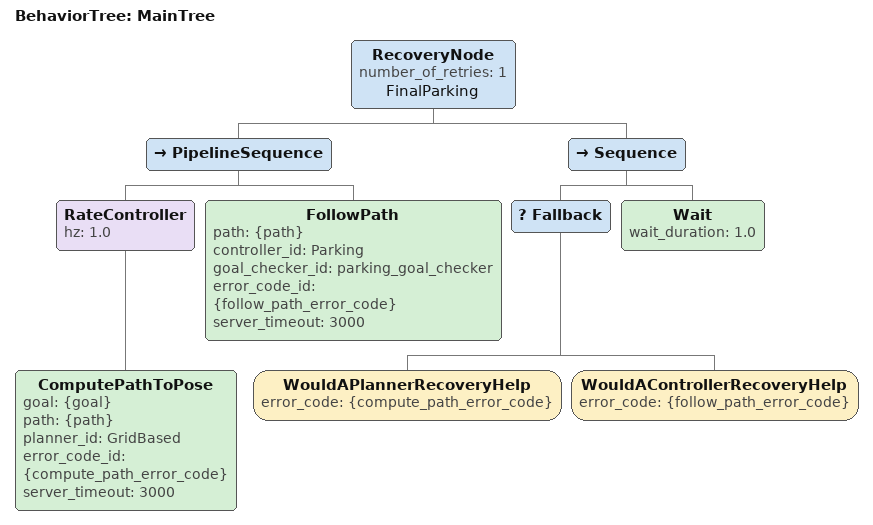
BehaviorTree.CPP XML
<!-- Final parking replans while moving, with one non-motion recovery.
     Controller collision checks, fixed IDs and final pose tolerances remain. -->
<root BTCPP_format="4" main_tree_to_execute="MainTree">
  <BehaviorTree ID="MainTree">
    <RecoveryNode number_of_retries="1" name="FinalParking">
      <PipelineSequence>
        <RateController hz="1.0">
          <ComputePathToPose goal="{goal}" path="{path}" planner_id="GridBased" error_code_id="{compute_path_error_code}" server_timeout="3000"/>
        </RateController>
        <FollowPath path="{path}" controller_id="Parking" goal_checker_id="parking_goal_checker" error_code_id="{follow_path_error_code}" server_timeout="3000"/>
      </PipelineSequence>
      <Sequence>
        <Fallback>
          <WouldAPlannerRecoveryHelp error_code="{compute_path_error_code}"/>
          <WouldAControllerRecoveryHelp error_code="{follow_path_error_code}"/>
        </Fallback>
        <Wait wait_duration="1.0"/>
      </Sequence>
    </RecoveryNode>
  </BehaviorTree>
</root>
